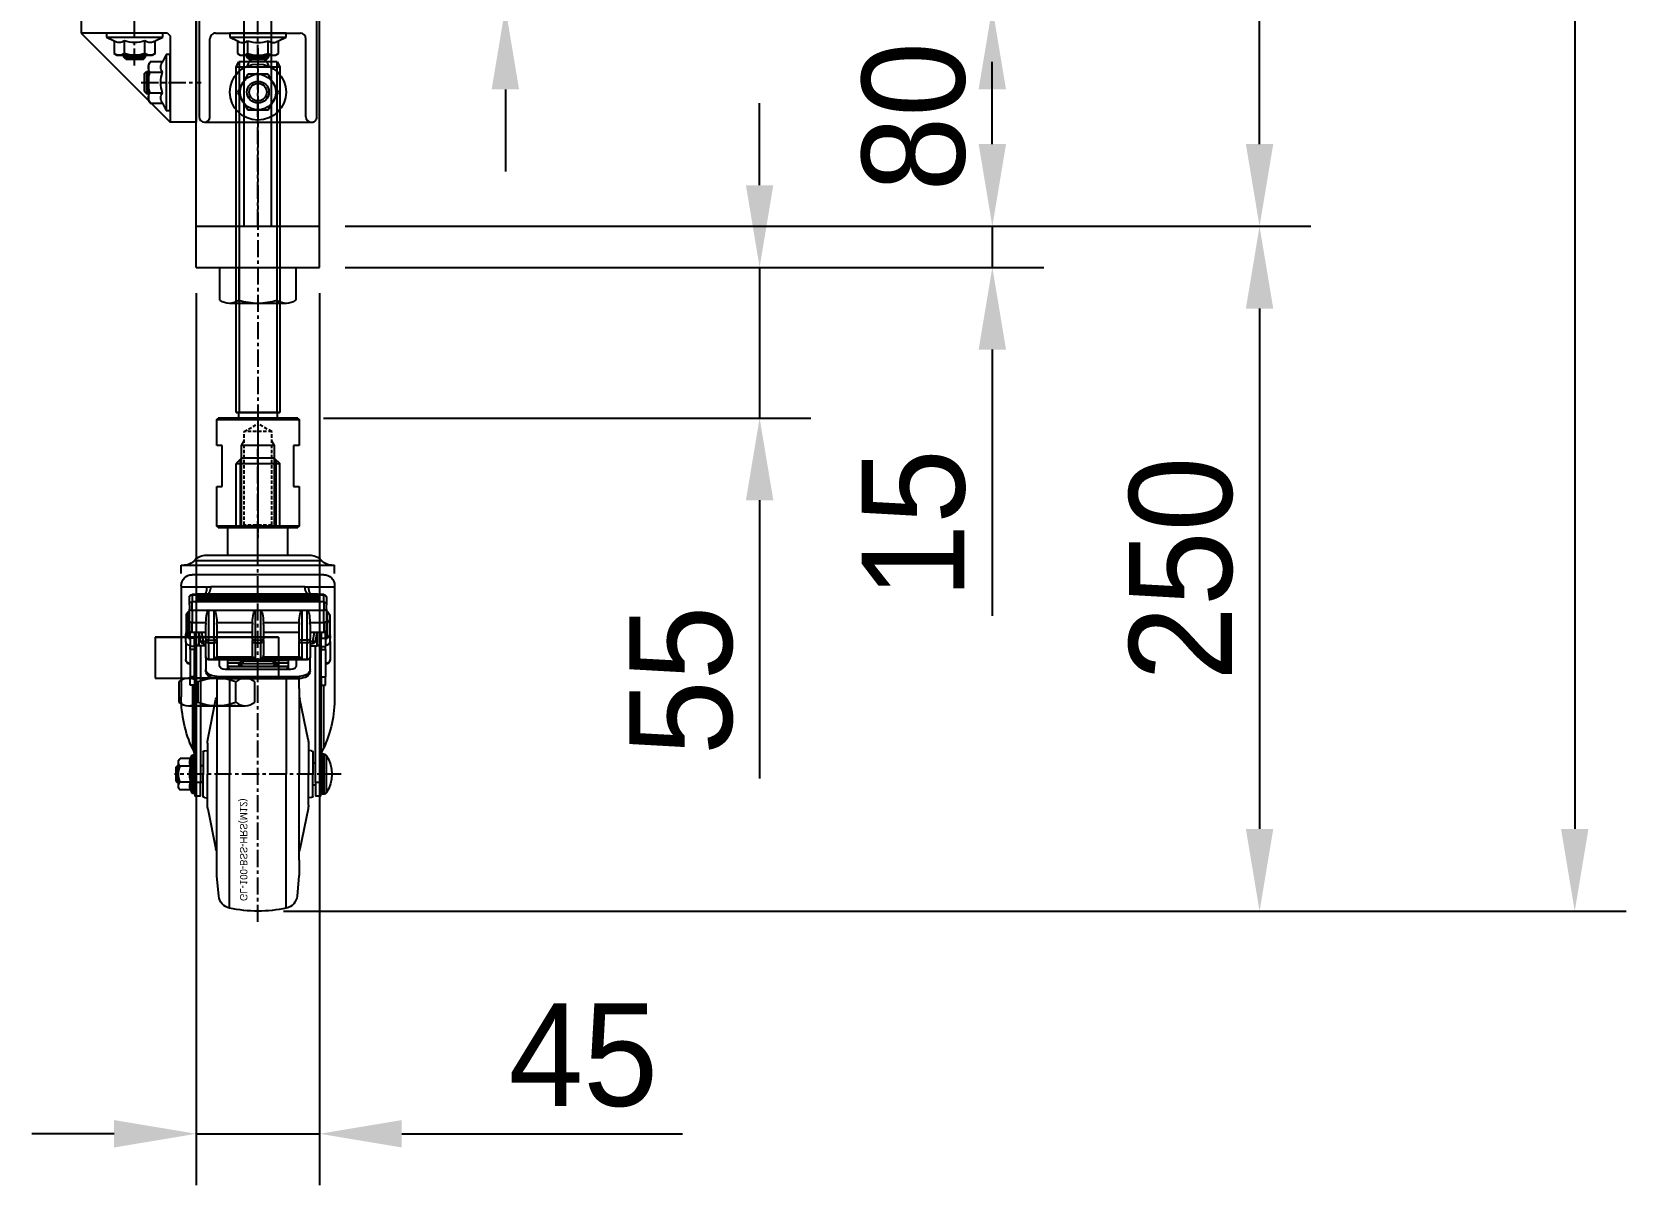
# Model space of a CAD drawing. Header units: inches. Extents: x 0 to 77285, y -118 to 40065.
# Drawn here: x 69523 to 70105, y 14936 to 15357 of the extents above; entities that cross this region are included whole.
import ezdxf
from ezdxf.enums import TextEntityAlignment as Align

# ---------------------------------------------------------------- set-up
doc = ezdxf.new("R2010")
doc.units = ezdxf.units.IN
doc.header["$LTSCALE"] = 5
doc.header["$MEASUREMENT"] = 0
doc.linetypes.add('CENTER', pattern=[2, 1.25, -0.25, 0.25, -0.25])
doc.linetypes.add('HIDDEN', pattern=[0.375, 0.25, -0.125])
for name, color, linetype in [('11', 1, 'CENTER'), ('22', 2, 'HIDDEN'), ('44', 4, 'Continuous'), ('A', 8, 'Continuous'), ('T', 3, 'Continuous')]:
    doc.layers.add(name, color=color, linetype=linetype)
doc.styles.add('SCI', font='')
doc.styles.get('SCI').set_extended_font_data('Gulim')
doc.dimstyles.new('SCH', dxfattribs={"dimtxt": 2.5, "dimasz": 2, "dimexe": 1.25, "dimexo": 0.625, "dimtad": 1, "dimdec": 8, "dimtxsty": 'SCI', "dimcen": 2.5, "dimclrd": 4, "dimclre": 4, "dimclrt": 7, "dimadec": 8, "dimazin": 2, "dimtfac": 1, "dimtdec": 8, "dimtmove": 0, "dimatfit": 3, "dimfxl": 1, "dimarcsym": 0})

# ---------------------------------------------------------------- blocks, each defined once
blk = doc.blocks.new('A$Ca3d7606b')
for p, q in [((-6.93, 1.34), (-6.93, 8.66)), ((-6.93, 1.34), (-6.93, 8.66)), ((-6.93, 8.66), (-6.93, 1.34)), ((6.93, 1.34), (6.93, 8.66)), ((6.93, 1.34), (6.93, 8.66)), ((6.93, 1.34), (6.93, 8.66)), ((6.93, 0), (-6.93, 0)), ((6.93, 0), (-6.93, 0))]:
    blk.add_line(p, q)
for points in [[(-13.86, 8.66), (-13.86, 1.34)], [(10.39, 10), (-10.39, 10)], [(13.86, 1.34), (13.86, 8.66)], [(-10.39, 0), (10.39, 0)]]:
    blk.add_lwpolyline(points)
for centre, radius, start, end in [((-10.39, 4.86), 5.14, 47.65687, 132.34313), ((0, -8.56), 18.56, 68.08045, 111.91955), ((10.39, 4.86), 5.14, 47.65687, 132.34313), ((-10.39, 5.14), 5.14, 227.65687, 312.34313), ((0, 18.56), 18.56, 248.08045, 291.91955), ((10.39, 5.14), 5.14, 227.65687, 312.34313)]:
    blk.add_arc(centre, radius, start, end)
blk = doc.blocks.new('A$Cec259d19')
for p, q in [((0, 15), (45, 15)), ((0, 15), (0, 0)), ((45, 15), (45, 0)), ((0, 0), (45, 0))]:
    blk.add_line(p, q)
blk = doc.blocks.new('A$Cea6b0fd6')
for p, q in [((-5.94, 25.4), (-7.94, 23.4)), ((7.94, 23.4), (-7.94, 23.4)), ((-7.94, 0), (-7.94, 23.4)), ((-6.54, 24.79), (-6.54, 0)), ((-5.94, 25.4), (5.94, 25.4)), ((5.94, 25.4), (7.94, 23.4)), ((6.54, 24.79), (6.54, 0)), ((7.94, 0), (7.94, 23.4)), ((0, 0), (-10.95, 0)), ((-10.95, -10), (-10.95, 0)), ((10.95, 0), (0, 0)), ((0, -10), (0, 0)), ((10.95, -10), (10.95, 0)), ((18.7, -10), (-18.7, -10)), ((28, -13.7), (-28, -13.7)), ((-28, -16.7), (-28, -13.7)), ((-24, -17.2), (24, -17.2)), ((23.19, -12.02), (-23.19, -12.02)), ((28, -16.7), (28, -13.7)), ((-28, -21.2), (-28, -61.75)), ((-28, -21.7), (-18.66, -21.7)), ((-17.16, -21.59), (17.16, -21.59)), ((18.66, -21.7), (28, -21.7)), ((28, -21.2), (28, -61.75)), ((-25, -25.46), (-25, -28.14)), ((-25, -29.7), (-25, -28.14)), ((-24, -24.46), (-24, -24.48)), ((-24, -24.46), (-22.34, -24.46)), ((-24, -27.14), (-24, -24.48)), ((-22.35, -24.48), (-24, -24.48)), ((-24, -27.14), (-24, -30.25)), ((-24, -27.14), (24, -27.14)), ((-22, -24.33), (-22, -24.92)), ((-22, -24.33), (22, -24.33)), ((22, -24.92), (-22, -24.92)), ((-22, -25.22), (-22, -25.81)), ((-22, -25.22), (22, -25.22)), ((22, -25.81), (-22, -25.81)), ((-22, -26.11), (-22, -26.7)), ((-22, -26.11), (22, -26.11)), ((22, -26.7), (-22, -26.7)), ((22, -24.92), (22, -24.33)), ((22, -25.81), (22, -25.22)), ((22, -26.7), (22, -26.11)), ((22.34, -24.46), (24, -24.46)), ((24, -24.48), (22.35, -24.48)), ((24, -24.48), (24, -24.46)), ((24, -24.48), (24, -27.14)), ((24, -30.25), (24, -27.14)), ((25, -28.14), (25, -25.46)), ((25, -28.14), (25, -29.7)), ((-26.23, -32), (-26.23, -35)), ((-26.18, -31.78), (-26.18, -34.78)), ((-26.18, -34.78), (-26.18, -39.22)), ((-25.27, -30.5), (-25.27, -33.5)), ((-25, -30.5), (-25.27, -30.5)), ((-25.27, -33.5), (-25.27, -40.5)), ((-25, -33.5), (-25.27, -33.5)), ((-25, -29.7), (-25, -34.17)), ((-25, -37.3), (-25, -34.17)), ((-24, -34.73), (-24, -30.25)), ((-24, -30.25), (-18, -30.25)), ((-24, -34.73), (-18.99, -34.73)), ((-24, -34.73), (-24, -38.3)), ((-19, -35.34), (-18.99, -34.73)), ((-18, -41.07), (-18, -30.25)), ((-18, -30.25), (-16, -30.25)), ((-16, -30.25), (-16, -41.07)), ((-16, -30.25), (-1, -30.25)), ((-15.01, -34.73), (-1.99, -34.73)), ((-15.01, -34.73), (-15, -35.34)), ((-2, -35.34), (-1.99, -34.73)), ((-1, -41.07), (-1, -30.25)), ((-1, -30.25), (1, -30.25)), ((1, -30.25), (1, -41.07)), ((1, -30.25), (16, -30.25)), ((1.99, -34.73), (15.01, -34.73)), ((1.99, -34.73), (2, -35.34)), ((15, -35.34), (15.01, -34.73)), ((16, -41.07), (16, -30.25)), ((16, -30.25), (18, -30.25)), ((18, -30.25), (18, -41.07)), ((18, -30.25), (24, -30.25)), ((18.99, -34.73), (19, -35.34)), ((18.99, -34.73), (24, -34.73)), ((24, -30.25), (24, -34.73)), ((24, -38.3), (24, -34.73)), ((25, -34.17), (25, -29.7)), ((25.27, -30.5), (25, -30.5)), ((25.27, -33.5), (25, -33.5)), ((25, -34.17), (25, -37.3)), ((25.27, -30.5), (25.27, -33.5)), ((25.27, -33.5), (25.27, -40.5)), ((25.85, -31.21), (25.85, -34.21)), ((25.85, -34.21), (25.85, -39.79)), ((26.02, -34), (26.02, -31.77)), ((26.02, -34.77), (26.02, -34)), ((26.02, -37), (26.02, -34.77)), ((-26.3, -39.46), (-26.3, -38.95)), ((-26.3, -39.46), (-26.3, -40.35)), ((-26.3, -41.56), (-26.3, -40.35)), ((-26.23, -35), (-26.23, -39)), ((-24.7, -40.5), (-25.27, -40.5)), ((-24.7, -40.33), (-24.7, -38.01)), ((-23.1, -40.33), (-24.7, -40.33)), ((-24.7, -40.33), (-24.7, -43.33)), ((-24, -38.3), (-19, -38.3)), ((-23.1, -38.3), (-23.1, -40.33)), ((-22.5, -39.5), (-23.1, -39.5)), ((-23.1, -43.33), (-23.1, -40.33)), ((-23, -39.5), (-23, -93)), ((-22.5, -42.14), (-22.5, -38.3)), ((-21, -41.5), (-21.57, -38.3)), ((-21.5, -38.69), (-21.5, -43.12)), ((-20.01, -41.5), (-20.59, -38.3)), ((-19, -35.34), (-19, -40.65)), ((-19, -41.16), (-19, -40.65)), ((-15, -40.65), (-15, -35.34)), ((-15, -38.3), (-2, -38.3)), ((-15, -40.65), (-15, -41.16)), ((-2, -35.34), (-2, -40.65)), ((-2, -41.16), (-2, -40.65)), ((2, -40.65), (2, -35.34)), ((2, -38.3), (15, -38.3)), ((2, -40.65), (2, -41.16)), ((15, -35.34), (15, -40.65)), ((15, -41.16), (15, -40.65)), ((19, -40.65), (19, -35.34)), ((19, -38.3), (24, -38.3)), ((19, -40.65), (19, -41.16)), ((20.59, -38.3), (20.01, -41.5)), ((21.57, -38.3), (21, -41.5)), ((21.5, -43.12), (21.5, -38.69)), ((22.5, -38.3), (22.5, -42.14)), ((23.1, -39.5), (22.5, -39.5)), ((23, -93), (23, -39.5)), ((23.1, -38.3), (23.1, -40.33)), ((23.1, -40.33), (24.7, -40.33)), ((23.1, -43.33), (23.1, -40.33)), ((24.7, -40.33), (24.7, -38.01)), ((24.7, -40.33), (24.7, -43.33)), ((25.27, -40.5), (24.7, -40.5)), ((26.02, -39.23), (26.02, -37)), ((26.3, -39.46), (26.3, -38.95)), ((26.3, -39.46), (26.3, -40.35)), ((26.3, -41.56), (26.3, -40.35)), ((-26.3, -41.56), (-26.3, -48.17)), ((-23.1, -43.33), (-24.7, -43.33)), ((-24.7, -44.48), (-24.7, -43.33)), ((-23.1, -44.48), (-24.7, -44.48)), ((-24.7, -44.48), (-24.7, -54.43)), ((-23.1, -43.33), (-23.1, -44.48)), ((-23.1, -54.43), (-23.1, -44.48)), ((-22.5, -42.18), (-22.5, -42.14)), ((-19, -43.12), (-21.5, -43.12)), ((-21.5, -43.12), (-21.5, -43.18)), ((-19, -43.18), (-21.5, -43.18)), ((-21, -93), (-21, -43.18)), ((-19, -41.5), (-20.01, -41.5)), ((-20.01, -41.5), (-20.01, -42.32)), ((-19, -42.32), (-20.01, -42.32)), ((-19, -41.16), (-19, -47.15)), ((-18, -41.07), (-18, -42.09)), ((-18, -41.07), (-16, -41.07)), ((-18, -48.08), (-18, -42.09)), ((-18, -42.09), (-16, -42.09)), ((-16, -42.09), (-16, -41.07)), ((-16, -42.09), (-16, -47.86)), ((-15, -46.49), (-15, -41.16)), ((-2, -41.16), (-2, -46.49)), ((1, -41.07), (-1, -41.07)), ((-1, -41.07), (-1, -42.09)), ((1, -42.09), (-1, -42.09)), ((-1, -47.86), (-1, -42.09)), ((1, -42.09), (1, -41.07)), ((1, -42.09), (1, -47.86)), ((2, -46.49), (2, -41.16)), ((15, -41.16), (15, -46.49)), ((18, -41.07), (16, -41.07)), ((16, -41.07), (16, -42.09)), ((18, -42.09), (16, -42.09)), ((16, -47.86), (16, -42.09)), ((18, -42.09), (18, -41.07)), ((18, -42.09), (18, -48.08)), ((19, -47.15), (19, -41.16)), ((20.01, -41.5), (19, -41.5)), ((20.01, -42.32), (19, -42.32)), ((19, -43.12), (21.5, -43.12)), ((19, -43.18), (21.5, -43.18)), ((20.01, -42.32), (20.01, -41.5)), ((21, -43.18), (21, -93)), ((21.5, -43.18), (21.5, -43.12)), ((22.5, -42.14), (22.5, -42.18)), ((23.1, -43.33), (24.7, -43.33)), ((23.1, -43.33), (23.1, -44.48)), ((23.1, -44.48), (24.7, -44.48)), ((23.1, -54.43), (23.1, -44.48)), ((24.7, -44.48), (24.7, -43.33)), ((24.7, -44.48), (24.7, -54.43)), ((26.3, -41.56), (26.3, -48.17)), ((-26.3, -48.26), (-26.3, -48.17)), ((-19, -47.23), (-19, -47.15)), ((-19, -51.76), (-19, -47.23)), ((-19, -52.52), (-19, -51.76)), ((-18, -48.08), (-18, -48.23)), ((-18, -48.08), (18, -48.08)), ((-18, -48.23), (18, -48.23)), ((-16, -47.86), (-1, -47.86)), ((-1.84, -47.11), (-15.16, -47.11)), ((-14, -48.23), (-14, -50.47)), ((-12, -51.76), (12, -51.76)), ((-11, -48.23), (-11, -48.35)), ((-11, -48.35), (-11, -49.3)), ((11, -48.35), (-11, -48.35)), ((-11, -49.3), (-11, -50.52)), ((-6.77, -49.3), (-11, -49.3)), ((-11, -50.52), (-11, -50.7)), ((-6.18, -50.52), (-11, -50.52)), ((-11, -50.7), (-11, -51.01)), ((11, -50.7), (-11, -50.7)), ((-11, -51.01), (-11, -51.76)), ((-5.5, -48.79), (-5.5, -49.64)), ((-5.5, -48.79), (5.5, -48.79)), ((5.5, -49.64), (-5.5, -49.64)), ((5.5, -50.6), (-5.5, -50.6)), ((1, -47.86), (16, -47.86)), ((15.16, -47.11), (1.84, -47.11)), ((5.5, -48.79), (5.5, -49.64)), ((11, -50.52), (6.18, -50.52)), ((11, -49.3), (6.77, -49.3)), ((11, -48.35), (11, -48.23)), ((11, -49.3), (11, -48.35)), ((11, -50.52), (11, -49.3)), ((11, -50.7), (11, -50.52)), ((11, -51.01), (11, -50.7)), ((11, -51.76), (11, -51.01)), ((14, -50.47), (14, -48.23)), ((18, -48.23), (18, -48.08)), ((19, -47.15), (19, -47.23)), ((19, -47.23), (19, -51.76)), ((19, -52.52), (19, -51.76)), ((26.3, -48.26), (26.3, -48.17)), ((-23.1, -54.43), (-24.7, -54.43)), ((-24.7, -57.5), (-24.7, -54.43)), ((-23.1, -57.5), (-24.7, -57.5)), ((-23.88, -57.5), (-23.88, -80.67)), ((-23.1, -54.43), (-23.1, -57.5)), ((15, -54.32), (-15, -54.32)), ((-15, -55.09), (-15, -54.32)), ((15, -55.09), (-15, -55.09)), ((-15, -58.67), (-15, -55.09)), ((-10.35, -55.09), (-10.35, -90)), ((10.35, -55.09), (10.35, -90)), ((15, -55.09), (15, -54.32)), ((15, -55.09), (15, -90)), ((23.1, -54.43), (24.7, -54.43)), ((23.1, -54.43), (23.1, -57.5)), ((23.1, -57.5), (24.7, -57.5)), ((23.88, -57.5), (23.88, -80.67)), ((24.7, -57.5), (24.7, -54.43)), ((-18.27, -77.37), (-15.31, -62.62)), ((-15, -58.67), (-15, -90)), ((18.27, -77.37), (15.31, -62.62)), ((-19.54, -81.46), (-18.4, -81.36)), ((-18.4, -78.65), (-18.4, -90)), ((18.4, -78.65), (18.4, -90)), ((19.54, -81.46), (18.4, -81.36)), ((-24.96, -96.85), (-24.96, -83.15)), ((-24.12, -97.3), (-24.12, -82.7)), ((-24.12, -82.7), (-23.5, -82.7)), ((-23.5, -97.3), (-23.5, -82.7)), ((-21, -86), (-20, -86)), ((-20, -81.96), (-20, -90)), ((20, -81.96), (20, -90)), ((20, -87), (21, -87)), ((23.3, -97), (23.3, -83)), ((23.3, -83), (23.81, -83)), ((23.81, -97), (23.81, -83)), ((24.08, -96.83), (24.08, -83.17)), ((24.61, -84.23), (24.08, -83.17)), ((24.61, -84.23), (28.36, -84.23)), ((24.61, -87.11), (28.36, -87.11)), ((29, -85), (28.36, -84.23)), ((29, -85.67), (29, -85)), ((29, -90), (29, -85.67)), ((29, -87), (29.5, -87)), ((29.5, -93), (29.5, -87)), ((30, -87.5), (29.5, -87)), ((-23, -93), (-21, -93)), ((-23, -98), (-23, -93)), ((-21, -93), (-21, -98)), ((-20, -98.04), (-20, -90)), ((-18.4, -101.35), (-18.4, -90)), ((-15, -121.33), (-15, -90)), ((-10.35, -138.92), (-10.35, -90)), ((10.35, -138.92), (10.35, -90)), ((15, -126.68), (15, -90)), ((18.4, -101.35), (18.4, -90)), ((20, -98.04), (20, -90)), ((20, -93), (21, -93)), ((21, -93), (23, -93)), ((21, -98), (21, -93)), ((23, -93), (23, -98)), ((24.61, -92.89), (28.36, -92.89)), ((30, -87.55), (29, -87.55)), ((29, -94.33), (29, -90)), ((30, -92.45), (29, -92.45)), ((29, -93), (29.5, -93)), ((30, -92.5), (29.5, -93)), ((30, -87.5), (30, -92.5)), ((-24.12, -97.3), (-23.5, -97.3)), ((-23, -98), (-21, -98)), ((-21, -94), (-20, -94)), ((-19.54, -98.54), (-18.4, -98.64)), ((19.54, -98.54), (18.4, -98.64)), ((21, -98), (23, -98)), ((23.3, -97), (23.81, -97)), ((24.61, -95.77), (24.08, -96.83)), ((24.61, -95.77), (28.36, -95.77)), ((29, -95), (28.36, -95.77)), ((29, -95), (29, -94.33)), ((-18.27, -102.63), (-15.31, -117.38)), ((18.27, -102.63), (15.31, -117.38)), ((-15, -121.33), (-15, -124.91)), ((-15, -124.91), (-15, -126.68)), ((-14.98, -127.15), (-14.29, -134.49)), ((14.29, -134.49), (14.98, -127.15))]:
    blk.add_line(p, q)
for centre, radius, start, end in [((-18.7, -16), 6, 90, 138.41097), ((18.7, -16), 6, 41.58903, 90), ((-24, -21.2), 4, 90, 180), ((-26.93, -8.7), 5, 270, 318.41097), ((26.93, -8.7), 5, 221.58903, 270), ((24, -21.2), 4, 0, 90), ((-17.17, -31.42), 9.83, 89.97074, 98.74339), ((17.17, -31.42), 9.83, 81.25661, 90.02926), ((-24, -25.46), 1, 90, 180), ((-24, -28.14), 1, 90, 180), ((-22, -24.83), 0.5, 90, 180), ((-22, -25.72), 0.5, 90, 180), ((-22, -26.61), 0.5, 90, 180), ((22, -24.83), 0.5, 0, 90), ((22, -25.72), 0.5, 0, 90), ((22, -26.61), 0.5, 0, 90), ((24, -25.46), 1, 0, 90), ((24, -28.14), 1, 0, 90), ((-25.73, -32), 0.5, 153.6122, 180), ((-25.73, -35), 0.5, 153.6122, 180), ((-21.7, -34), 5, 135.573, 153.6122), ((-21.7, -37), 5, 135.573, 153.6122), ((21.7, -34), 5, 33.9242, 44.427), ((21.7, -37), 5, 33.9242, 44.427), ((25.02, -31.77), 1, 0, 33.9242), ((25.02, -34.77), 1, 0, 33.9242), ((-24.7, -38.95), 1.6, 163.128, 180), ((-25.73, -39), 0.5, 180, 206.3878), ((-21.7, -37), 5, 206.3878, 224.427), ((-24, -37.3), 1, 180, 270), ((24, -37.3), 1, 270, 0), ((21.7, -37), 5, 315.573, 326.0758), ((25.02, -39.23), 1, 326.0758, 0), ((24.7, -38.95), 1.6, 0, 34.46808), ((-23.25, -44.6), 2, 82.70409, 85.58421), ((-23.25, -44.6), 0.4, 50.58233, 67.35819), ((-21.5, -42.18), 1, 180, 270), ((-20.01, -41.32), 1, 190.15814, 270), ((20.01, -41.32), 1, 270, 349.84186), ((21.5, -42.18), 1, 270, 0), ((23.25, -44.6), 2, 94.41579, 97.29591), ((23.25, -44.6), 0.4, 112.64181, 129.41767), ((-24.7, -48.26), 1.6, 180, 270), ((-23.25, -51.4), 0.4, 292.64181, 309.41767), ((-18, -47.23), 1, 180, 270), ((-5.46, -50.73), 1.94, 91.19013, 132.50321), ((-5.5, -51.58), 1.94, 89.86352, 130.95878), ((-5.52, -48.11), 2.49, 254.7836, 270.55145), ((5.46, -50.73), 1.94, 47.49679, 88.80987), ((5.5, -51.58), 1.94, 49.04122, 90.13648), ((5.52, -48.11), 2.49, 269.44855, 285.2164), ((18, -47.23), 1, 270, 0), ((23.25, -51.4), 0.4, 230.58233, 247.35819), ((24.7, -48.26), 1.6, 270, 0), ((-23.25, -51.4), 2, 274.41579, 277.29591), ((23.25, -51.4), 2, 262.70409, 265.58421), ((-13.35, -63.01), 2, 145.56849, 168.64462), ((13.35, -63.01), 2, 11.35538, 34.43151), ((-32.15, -84.55), 9.14, 10.97834, 25.12064), ((-11.9, -78.65), 6.5, 168.64462, 180), ((11.9, -78.65), 6.5, 0, 11.35538), ((32.21, -84.57), 9.2, 154.9132, 170.4396), ((-14.5, -90), 12.5, 146.782, 213.218), ((-24.12, -83.7), 1, 90, 146.782), ((-23.5, -83.2), 0.5, 0, 90), ((-19.5, -81.96), 0.5, 95, 180), ((19.5, -81.96), 0.5, 0, 85), ((23.3, -83.3), 0.3, 90, 180), ((23.81, -83.3), 0.3, 26.56505, 90), ((-24.12, -96.3), 1, 213.218, 270), ((-23.5, -96.8), 0.5, 270, 0), ((-19.5, -98.04), 0.5, 180, 265), ((19.5, -98.04), 0.5, 275, 0), ((23.3, -96.7), 0.3, 180, 270), ((23.81, -96.7), 0.3, 270, 333.43495), ((-11.9, -101.35), 6.5, 180, 191.35538), ((11.9, -101.35), 6.5, 348.64462, 0), ((-13.35, -116.99), 2, 191.35538, 214.43151), ((13.35, -116.99), 2, 325.56849, 348.64462), ((-10, -126.68), 5, 180, 185.35939), ((10, -126.68), 5, 354.64061, 0), ((-9.31, -134.03), 5, 185.35939, 258.05899), ((0, -90), 50, 258.05899, 281.94101), ((9.31, -134.03), 5, 281.94101, 354.64061)]:
    blk.add_arc(centre, radius, start, end)
for centre, major_axis, ratio, start_param, end_param in [((-24, -25.46), (1, 0), 0.984109, 1.570796, 3.141593), ((-22, -24.83), (-0.5, 0), 0.177565, 0, 1.570796), ((-22, -25.72), (-0.5, 0), 0.177565, 0, 1.570796), ((-22, -26.61), (-0.5, 0), 0.177565, 0, 1.570796), ((22, -24.83), (-0.5, 0), 0.177565, 1.570796, 3.141593), ((22, -25.72), (-0.5, 0), 0.177565, 1.570796, 3.141593), ((22, -26.61), (-0.5, 0), 0.177565, 1.570796, 3.141593), ((24, -25.46), (1, 0), 0.984109, 0, 1.570796), ((-24, -29.7), (-1, 0), 0.553518, 0, 1.570796), ((-24, -34.17), (-1, 0), 0.553518, 0, 1.570796), ((-18, -35.55), (0, 5.3), 0.188735, 0, 1.415015), ((-16, -35.55), (0, 5.3), 0.188735, 4.86817, 6.283185), ((-1, -35.55), (0, 5.3), 0.188735, 0, 1.415015), ((1, -35.55), (0, 5.3), 0.188735, 4.86817, 6.283185), ((16, -35.55), (0, 5.3), 0.188735, 0, 1.415015), ((18, -35.55), (0, 5.3), 0.188735, 4.86817, 6.283185), ((24, -29.7), (1, 0), 0.553518, 4.712389, 6.283185), ((24, -34.17), (1, 0), 0.553518, 4.712389, 6.283185), ((-24.7, -39.46), (-1.6, 0), 0.440575, 5.909949, 6.283185), ((-24.7, -40.35), (1.6, 0), 0.440575, 2.338144, 3.141593), ((-18, -40.65), (-1, 0), 0.415727, 0, 1.570796), ((-16, -40.65), (-1, 0), 0.415727, 1.570796, 3.141593), ((-1, -40.65), (-1, 0), 0.415727, 0, 1.570796), ((1, -40.65), (-1, 0), 0.415727, 1.570796, 3.141593), ((16, -40.65), (-1, 0), 0.415727, 0, 1.570796), ((18, -40.65), (-1, 0), 0.415727, 1.570796, 3.141593), ((24.7, -40.35), (-1.6, 0), 0.440575, 3.141593, 3.945042), ((24.7, -39.46), (1.6, 0), 0.440575, 0, 0.601581), ((-24.7, -41.56), (-1.6, 0), 0.897716, 0, 1.570796), ((-21.5, -42.14), (-1, 0), 0.978895, 0, 1.570796), ((-20.01, -41.32), (0.984, 0.176), 0.174867, 3.141593, 4.681068), ((-18, -41.16), (-1, 0), 0.926324, 0, 1.570796), ((-16, -41.16), (-1, 0), 0.926324, 1.570796, 3.141593), ((-16, -46.49), (0, -1.17), 0.858351, 1.006025, 1.570796), ((-1, -41.16), (-1, 0), 0.926324, 0, 1.570796), ((-1, -46.49), (0, -1.17), 0.858351, 4.712389, 5.27716), ((1, -41.16), (-1, 0), 0.926324, 1.570796, 3.141593), ((1, -46.49), (0, -1.17), 0.858351, 1.006025, 1.570796), ((16, -41.16), (-1, 0), 0.926324, 0, 1.570796), ((16, -46.49), (0, -1.17), 0.858351, 4.712389, 5.27716), ((18, -41.16), (-1, 0), 0.926324, 1.570796, 3.141593), ((20.01, -41.32), (-0.984, 0.176), 0.174867, 1.602118, 3.141593), ((21.5, -42.14), (1, 0), 0.978895, 4.712389, 6.283185), ((24.7, -41.56), (1.6, 0), 0.897716, 4.712389, 6.283185), ((-24.7, -48.17), (-1.6, 0), 0.897716, 0, 1.570796), ((-18, -47.15), (1, 0), 0.926324, 3.141593, 4.712389), ((-15, -51.76), (-4, 0), 0.641034, 0, 1.570796), ((-16, -46.93), (0.83, 0.83), 0.672846, 4.120121, 5.126146), ((-12, -50.47), (2, 0), 0.641034, 3.141593, 4.712389), ((-9, -51.01), (-2, 0), 0.404646, 0, 1.173416), ((-5.5, -49.75), (-1.5, 0), 0.571701, 5.72656, 7.384774), ((-5.5, -50.57), (1.5, 0), 0.571701, 2.584967, 2.64279), ((-1, -46.93), (-0.83, 0.83), 0.672846, 1.157039, 2.163064), ((1, -46.93), (0.83, 0.83), 0.672846, 4.120121, 5.126146), ((5.5, -49.75), (-1.5, 0), 0.571701, 2.040004, 3.698218), ((5.5, -50.57), (1.5, 0), 0.571701, 0.498803, 0.556625), ((9, -51.01), (-2, 0), 0.404646, 1.968177, 3.141593), ((12, -50.47), (2, 0), 0.641034, 4.712389, 6.283185), ((15, -51.76), (-4, 0), 0.641034, 1.570796, 3.141593), ((16, -46.93), (-0.83, 0.83), 0.672846, 1.157039, 2.163064), ((18, -47.15), (1, 0), 0.926324, 4.712389, 6.283185), ((24.7, -48.17), (1.6, 0), 0.897716, 4.712389, 6.283185), ((-15, -52.52), (-4, 0), 0.641034, 0, 1.570796), ((15, -52.52), (-4, 0), 0.641034, 1.570796, 3.141593), ((0, -61.75), (0, 36.25), 0.772414, 1.570796, 2.119999), ((0, -61.75), (0, 36.25), 0.772414, 4.163187, 4.712389)]:
    blk.add_ellipse(centre, major_axis=major_axis, ratio=ratio, start_param=start_param, end_param=end_param)
for points, weights, degree in [([(-19.4, -24.33), (-18.77, -23.81), (-18.51, -22.83), (-18.66, -21.7)], [0.916112633796, 0.848865605311, 0.876828060712, 1], 3), ([(-18.4, -24.33), (-17.64, -23.9), (-17.18, -22.85), (-17.16, -21.59)], [0.900938551936, 0.821084650621, 0.854105133309, 1], 3), ([(18.4, -24.33), (17.64, -23.9), (17.18, -22.85), (17.16, -21.59)], [0.900938551936, 0.821084650621, 0.854105133309, 1], 3), ([(19.4, -24.33), (18.77, -23.81), (18.51, -22.83), (18.66, -21.7)], [0.916112633796, 0.84886560531, 0.876828060711, 1], 3), ([(24.61, -84.23), (25, -85), (25, -85.67)], [1.03931136462, 1.05815990212, 1], 2), ([(25, -85.67), (25, -86.34), (24.61, -87.11)], [1, 1.05815990212, 1.03931136462], 2), ([(24.61, -87.11), (25, -88.66), (25, -90)], [1.03931136462, 1.05815990212, 1], 2), ([(29, -85.67), (29, -85), (28.36, -84.23)], [1, 1.04722526483, 1.01794261965], 2), ([(28.36, -87.11), (29, -86.34), (29, -85.67)], [1.01794261965, 1.04722526483, 1], 2), ([(29, -90), (29, -88.66), (28.36, -87.11)], [1, 1.04722526483, 1.01794261965], 2), ([(25, -90), (25, -91.34), (24.61, -92.89)], [1, 1.05815990212, 1.03931136462], 2), ([(24.61, -92.89), (25, -93.66), (25, -94.33)], [1.03931136462, 1.05815990212, 1], 2), ([(28.36, -92.89), (29, -91.34), (29, -90)], [1.01794261965, 1.04722526483, 1], 2), ([(29, -94.33), (29, -93.66), (28.36, -92.89)], [1, 1.04722526483, 1.01794261965], 2), ([(25, -94.33), (25, -95), (24.61, -95.77)], [1, 1.05815990212, 1.03931136462], 2), ([(28.36, -95.77), (29, -95), (29, -94.33)], [1.01794261965, 1.04722526483, 1], 2)]:
    blk.add_rational_spline(points, weights, degree=degree)
at = {"layer": '11'}
for p, q in [((0, -143.92), (0, 28.81)), ((-30.4, -90), (30.4, -90))]:
    blk.add_line(p, q, dxfattribs=at)
at = {"style": 'SCI'}
blk.add_text('GL-100-BSS-HRS(M12)', height=2.6692, rotation=90, dxfattribs=at).set_placement((5.2, -117.58), align=Align.MIDDLE_CENTER)
blk = doc.blocks.new('A$C80956a8f')
for p, q in [((0.5, 15), (0, 14.5)), ((0, 0), (0, 14.5)), ((15, 15), (0.5, 15)), ((0.5, 15), (0.5, 0)), ((15, 13), (15, 15)), ((30, 13), (15, 13)), ((39.5, 15), (30, 15)), ((30, 15), (30, 13)), ((40, 14.5), (39.5, 15)), ((39.5, -15), (39.5, 15)), ((40, 14.5), (40, -14.5)), ((42, 7), (40, 7)), ((168.27, 8), (42, 8)), ((42, -8), (42, 8)), ((42, 8), (42, -8)), ((170, 7), (168.27, 8)), ((168.27, -8), (168.27, 8)), ((170, 7), (170, -7)), ((0, -14.5), (0, 0)), ((0.5, 0), (0.5, -15)), ((40, -7), (42, -7)), ((42, -8), (168.27, -8)), ((168.27, -8), (170, -7)), ((0, -14.5), (0.5, -15)), ((0.5, -15), (15, -15)), ((15, -13), (30, -13)), ((15, -15), (15, -13)), ((30, -13), (30, -15)), ((30, -15), (39.5, -15)), ((39.5, -15), (40, -14.5))]:
    blk.add_line(p, q)
at = {"layer": '11'}
for p, q in [((175, 0), (-5, 0)), ((39.97, 0), (-2, 0))]:
    blk.add_line(p, q, dxfattribs=at)
at = {"layer": '22'}
for p, q in [((0, 6), (0.95, 5.05)), ((0, 6), (0, -6)), ((0.95, 5.05), (35.05, 5.05)), ((0.95, 5.05), (0.95, -5.05)), ((35.05, 5.05), (37.97, 0)), ((35.05, 5.05), (35.05, -5.05)), ((0, -6), (0.95, -5.05)), ((0.95, -5.05), (35.05, -5.05)), ((35.05, -5.05), (37.97, 0))]:
    blk.add_line(p, q, dxfattribs=at)
at = {"layer": 'T'}
for p, q in [((0, 6), (30, 6)), ((30, 6), (31.64, 5.05)), ((30, 6), (30, -6)), ((170, 6.9), (42, 6.9)), ((30, -6), (31.64, -5.05)), ((0, -6), (30, -6)), ((170, -6.9), (42, -6.9))]:
    blk.add_line(p, q, dxfattribs=at)
blk = doc.blocks.new('af!@$!2^^&&@$aD읾ㅇㄹA$C5BB358B1')
for p, q in [((1.74, 42), (43.74, 42)), ((1.74, 42), (1.74, 0)), ((43.74, 42), (43.74, 32.5)), ((12.24, 32.5), (11.24, 31.5)), ((43.74, 32.5), (11.24, 0)), ((11.24, 31.5), (11.24, 0)), ((12.24, 32.5), (43.74, 32.5)), ((13.99, 32.5), (34.49, 32.5)), ((13.99, 31), (13.99, 32.5)), ((34.49, 31), (13.99, 31)), ((16.73, 29.7), (13.99, 31)), ((16.73, 25.11), (16.73, 29.7)), ((20.48, 25.14), (20.48, 29.7)), ((27.99, 25.14), (27.99, 29.7)), ((34.49, 31), (31.74, 29.7)), ((31.74, 29.7), (31.74, 25.11)), ((34.49, 32.5), (34.49, 31)), ((11.24, 24.75), (12.74, 24.75)), ((11.24, 4.04), (11.24, 24.54)), ((12.74, 24.75), (12.74, 4.25)), ((12.74, 24.75), (14.04, 22.01)), ((17.79, 24.5), (16.73, 25.11)), ((30.68, 24.5), (17.79, 24.5)), ((20.24, 23.8), (20.24, 24.5)), ((28.24, 23.8), (20.24, 23.8)), ((21.04, 23), (20.24, 23.8)), ((27.44, 23), (28.24, 23.8)), ((28.24, 23.8), (28.24, 24.5)), ((31.74, 25.11), (30.68, 24.5)), ((14.04, 22.01), (18.63, 22.01)), ((18.59, 18.25), (14.04, 18.25)), ((18.63, 22.01), (19.24, 20.94)), ((19.24, 20.94), (19.24, 8.06)), ((19.94, 18.5), (19.24, 18.5)), ((19.94, 18.5), (19.94, 10.5)), ((20.74, 17.7), (19.94, 18.5)), ((20.74, 17.7), (20.74, 11.3)), ((27.44, 23), (21.04, 23)), ((14.04, 6.99), (12.74, 4.25)), ((18.59, 10.75), (14.04, 10.75)), ((18.63, 6.99), (14.04, 6.99)), ((19.24, 8.06), (18.63, 6.99)), ((19.94, 10.5), (19.24, 10.5)), ((20.74, 11.3), (19.94, 10.5)), ((12.74, 4.25), (11.24, 4.25)), ((1.74, 0), (11.24, 0))]:
    blk.add_line(p, q)
for centre, radius, start, end in [((18.61, 32.11), 3.06, 232.12112, 307.87888), ((24.24, 40.32), 11.26, 250.52878, 289.47122), ((29.87, 32.11), 3.06, 232.12112, 307.87888), ((18.61, 27.56), 3.06, 232.12112, 307.87888), ((24.24, 35.76), 11.26, 250.52878, 289.47122), ((29.87, 27.56), 3.06, 232.12112, 307.87888), ((11.62, 20.13), 3.06, 322.12112, 37.87888), ((3.42, 14.5), 11.26, 340.52878, 19.47122), ((16.18, 20.13), 3.06, 322.12112, 37.87888), ((7.98, 14.5), 11.26, 340.52878, 19.47122), ((11.62, 8.87), 3.06, 322.12112, 37.87888), ((16.18, 8.87), 3.06, 322.12112, 37.87888)]:
    blk.add_arc(centre, radius, start, end)
at = {"layer": '11'}
for p, q in [((24.24, 20.66), (24.24, 44.03)), ((21.83, 14.5), (0, 14.5))]:
    blk.add_line(p, q, dxfattribs=at)
blk = doc.blocks.new('A$C632A6005')
for p, q in [((-21.5, 0), (-21.5, -40)), ((21.5, 0), (-21.5, 0)), ((21.5, -40.1), (21.5, 0)), ((-17.5, -40), (-17.5, -11.5)), ((-15.5, -9.5), (15.5, -9.5)), ((10.25, -9.5), (-10.25, -9.5)), ((-10.25, -9.5), (-10.25, -11)), ((-10.25, -11), (10.25, -11)), ((-10.25, -11), (-7.51, -12.3)), ((7.51, -12.3), (10.25, -11)), ((10.25, -11), (10.25, -9.5)), ((17.5, -40), (17.5, -11.5)), ((-7.51, -12.3), (-7.51, -16.89)), ((-7.51, -16.89), (-6.44, -17.5)), ((-3.75, -16.86), (-3.75, -12.3)), ((3.76, -16.86), (3.76, -12.3)), ((6.45, -17.5), (7.51, -16.89)), ((7.51, -16.89), (7.51, -12.3)), ((-6.44, -17.5), (6.45, -17.5)), ((-4, -18.2), (-4, -17.5)), ((-4, -18.2), (4, -18.2)), ((-3.2, -19), (-4, -18.2)), ((-3.2, -19), (3.2, -19)), ((3.2, -19), (4, -18.2)), ((4, -18.2), (4, -17.5)), ((-3.75, -24.5), (-7.5, -31)), ((3.75, -24.5), (-3.75, -24.5)), ((7.51, -31), (3.75, -24.5)), ((-7.5, -31), (-3.75, -37.5)), ((3.75, -37.5), (7.51, -31)), ((-3.75, -37.5), (3.75, -37.5)), ((-19.5, -42), (19.6, -42))]:
    blk.add_line(p, q)
for radius in [10.25, 6.5, 4, 3.2]:
    blk.add_circle((0, -31), radius)
for centre, radius, start, end in [((-15.5, -11.5), 2, 89.99999, 180.00003), ((15.5, -11.5), 2, 0.00001, 89.99999), ((-5.63, -9.89), 3.06, 232.12112, 307.87888), ((-5.63, -14.44), 3.06, 232.12112, 307.87888), ((0, -1.68), 11.26, 250.52878, 289.47122), ((0, -6.24), 11.26, 250.52878, 289.47122), ((5.63, -9.89), 3.06, 232.12112, 307.87888), ((5.63, -14.44), 3.06, 232.12112, 307.87888), ((0, -22.5), 4.1, 121.38856, 166.72724), ((0, -22.5), 4.1, 13.27276, 58.61144), ((-19.5, -40), 2, 180.00003, 270.00001), ((-19.5, -40), 2, 270.00001, 0.00002), ((19.5, -40), 2, 180.00003, 270.00001), ((19.6, -40.1), 1.9, 270.00001, 0.00002)]:
    blk.add_arc(centre, radius, start, end)
blk = doc.blocks.new('A$Cc275fb9f')
for p, q in [((312.5, -550), (312.5, 0)), ((357.5, -550), (357.5, 0)), ((312.5, -550), (357.5, -550)), ((312.5, -565), (312.5, -550)), ((357.5, -565), (357.5, -550)), ((312.5, -565), (357.5, -565)), ((342.5, -700), (297.5, -700))]:
    blk.add_line(p, q)
at = {"layer": '11'}
blk.add_line((335, -550), (335, 0), dxfattribs=at)
at = {"layer": '44'}
for p, q in [((321.14, -565), (348.86, -565)), ((321.14, -576.93), (321.14, -565)), ((328.07, -565), (328.07, -576.93)), ((341.93, -565), (341.93, -576.93)), ((348.86, -565), (348.86, -576.93)), ((324.61, -578), (345.39, -578))]:
    blk.add_line(p, q, dxfattribs=at)
for centre, radius, start, end in [((324.61, -571.87), 6.13, 235.61575, 304.38425), ((335, -555.07), 22.93, 252.41205, 287.58795), ((345.39, -571.87), 6.13, 235.61575, 304.38425)]:
    blk.add_arc(centre, radius, start, end, dxfattribs=at)
at = {"layer": 'A'}
for p, q in [((330, -550), (330, 0)), ((340, -550), (340, 0))]:
    blk.add_line(p, q, dxfattribs=at)
at = {"xscale": -1, "rotation": 270}
blk.add_blockref('A$C80956a8f', (335, -660), dxfattribs=at)
blk.add_blockref('A$Cec259d19', (297.5, -715))
at = {"layer": '44', "extrusion": (0, 0, -1), "zscale": -1}
blk.add_blockref('af!@$!2^^&&@$aD읾ㅇㄹA$C5BB358B1', (-314.24, -512), dxfattribs=at)
at = {"layer": '44'}
for name, p in [('A$C632A6005', (335, -470)), ('A$Ca3d7606b', (320, -725))]:
    blk.add_blockref(name, p, dxfattribs=at)
at = {"layer": '44', "xscale": -1}
blk.add_blockref('A$Cea6b0fd6', (335, -660), dxfattribs=at)
blk = doc.blocks.new('*D669')
at = {"color": 4, "lineweight": -2, "transparency": 16777216}
for p, q in [((69637.16, 15366.41), (69892.05, 15366.41)), ((69873.3, 15316.41), (69873.3, 15336.41)), ((69637.16, 15286.41), (69892.05, 15286.41))]:
    blk.add_line(p, q, dxfattribs=at)
at = {"color": 4, "transparency": 16777216}
for points in [[(69868.3, 15336.41), (69878.3, 15336.41), (69873.3, 15366.41)], [(69868.3, 15316.41), (69878.3, 15316.41), (69873.3, 15286.41)]]:
    blk.add_solid(points, dxfattribs=at)
at = {"layer": 'Defpoints', "color": 0, "transparency": 16777216}
for p in [(69627.79, 15366.41), (69873.3, 15366.41), (69627.79, 15286.41)]:
    blk.add_point(p, dxfattribs=at)
at = {"color": 7, "transparency": 16777216, "insert": (69844.7, 15326.41), "char_height": 37.5, "attachment_point": 5, "rotation": 90, "style": 'SCI'}
blk.add_mtext('80', dxfattribs=at)
blk = doc.blocks.new('*D672')
at = {"color": 4, "lineweight": -2, "transparency": 16777216}
for p, q in [((69695.59, 15441.41), (69695.59, 15543.84)), ((69637.16, 15411.41), (69714.34, 15411.41)), ((69695.59, 15366.41), (69695.59, 15411.41)), ((69637.16, 15366.41), (69714.34, 15366.41)), ((69695.59, 15336.41), (69695.59, 15306.41))]:
    blk.add_line(p, q, dxfattribs=at)
at = {"color": 4, "transparency": 16777216}
for points in [[(69690.59, 15441.41), (69700.59, 15441.41), (69695.59, 15411.41)], [(69690.59, 15336.41), (69700.59, 15336.41), (69695.59, 15366.41)]]:
    blk.add_solid(points, dxfattribs=at)
at = {"layer": 'Defpoints', "color": 0, "transparency": 16777216}
for p in [(69627.79, 15411.41), (69695.59, 15411.41), (69627.79, 15366.41)]:
    blk.add_point(p, dxfattribs=at)
at = {"color": 7, "transparency": 16777216, "insert": (69666.96, 15507.63), "char_height": 37.5, "attachment_point": 5, "rotation": 90, "style": 'SCI'}
blk.add_mtext('45', dxfattribs=at)
blk = doc.blocks.new('*D675')
at = {"color": 4, "lineweight": -2, "transparency": 16777216}
for p, q in [((69637.16, 15286.41), (69989.58, 15286.41)), ((69970.83, 15256.41), (69970.83, 15066.41)), ((69614.66, 15036.41), (69989.58, 15036.41))]:
    blk.add_line(p, q, dxfattribs=at)
at = {"color": 4, "transparency": 16777216}
for points in [[(69965.83, 15256.41), (69975.83, 15256.41), (69970.83, 15286.41)], [(69965.83, 15066.41), (69975.83, 15066.41), (69970.83, 15036.41)]]:
    blk.add_solid(points, dxfattribs=at)
at = {"layer": 'Defpoints', "color": 0, "transparency": 16777216}
for p in [(69627.79, 15286.41), (69605.29, 15036.41), (69970.83, 15036.41)]:
    blk.add_point(p, dxfattribs=at)
at = {"color": 7, "transparency": 16777216, "insert": (69942.23, 15161.41), "char_height": 37.5, "attachment_point": 5, "rotation": 90, "style": 'SCI'}
blk.add_mtext('250', dxfattribs=at)
blk = doc.blocks.new('*D676')
at = {"color": 4, "lineweight": -2, "transparency": 16777216}
for p, q in [((69637.16, 15836.41), (69989.58, 15836.41)), ((69970.83, 15316.41), (69970.83, 15806.41)), ((69637.16, 15286.41), (69989.58, 15286.41))]:
    blk.add_line(p, q, dxfattribs=at)
at = {"color": 4, "transparency": 16777216}
for points in [[(69965.83, 15806.41), (69975.83, 15806.41), (69970.83, 15836.41)], [(69965.83, 15316.41), (69975.83, 15316.41), (69970.83, 15286.41)]]:
    blk.add_solid(points, dxfattribs=at)
at = {"layer": 'Defpoints', "color": 0, "transparency": 16777216}
for p in [(69627.79, 15836.41), (69970.83, 15836.41), (69627.79, 15286.41)]:
    blk.add_point(p, dxfattribs=at)
at = {"color": 7, "transparency": 16777216, "insert": (69942.23, 15561.41), "char_height": 37.5, "attachment_point": 5, "rotation": 90, "style": 'SCI'}
blk.add_mtext('550', dxfattribs=at)
blk = doc.blocks.new('*D677')
at = {"color": 4, "lineweight": -2, "transparency": 16777216}
for p, q in [((69873.3, 15316.41), (69873.3, 15346.41)), ((69637.16, 15286.41), (69892.05, 15286.41)), ((69873.3, 15286.41), (69873.3, 15271.41)), ((69637.16, 15271.41), (69892.05, 15271.41)), ((69873.3, 15241.41), (69873.3, 15144.18))]:
    blk.add_line(p, q, dxfattribs=at)
at = {"color": 4, "transparency": 16777216}
for points in [[(69868.3, 15316.41), (69878.3, 15316.41), (69873.3, 15286.41)], [(69868.3, 15241.41), (69878.3, 15241.41), (69873.3, 15271.41)]]:
    blk.add_solid(points, dxfattribs=at)
at = {"layer": 'Defpoints', "color": 0, "transparency": 16777216}
for p in [(69627.79, 15286.41), (69627.79, 15271.41), (69873.3, 15271.41)]:
    blk.add_point(p, dxfattribs=at)
at = {"color": 7, "transparency": 16777216, "insert": (69844.66, 15177.79), "char_height": 37.5, "attachment_point": 5, "rotation": 90, "style": 'SCI'}
blk.add_mtext('15', dxfattribs=at)
blk = doc.blocks.new('*D678')
at = {"color": 4, "lineweight": -2, "transparency": 16777216}
for p, q in [((69788.37, 15301.41), (69788.37, 15331.41)), ((69637.16, 15271.41), (69807.12, 15271.41)), ((69788.37, 15271.41), (69788.37, 15216.41)), ((69629.16, 15216.41), (69807.12, 15216.41)), ((69788.37, 15186.41), (69788.37, 15084.88))]:
    blk.add_line(p, q, dxfattribs=at)
at = {"color": 4, "transparency": 16777216}
for points in [[(69783.37, 15301.41), (69793.37, 15301.41), (69788.37, 15271.41)], [(69783.37, 15186.41), (69793.37, 15186.41), (69788.37, 15216.41)]]:
    blk.add_solid(points, dxfattribs=at)
at = {"layer": 'Defpoints', "color": 0, "transparency": 16777216}
for p in [(69627.79, 15271.41), (69619.79, 15216.41), (69788.37, 15216.41)]:
    blk.add_point(p, dxfattribs=at)
at = {"color": 7, "transparency": 16777216, "insert": (69759.8, 15120.65), "char_height": 37.5, "attachment_point": 5, "rotation": 90, "style": 'SCI'}
blk.add_mtext('55', dxfattribs=at)
blk = doc.blocks.new('*D682')
at = {"color": 4, "lineweight": -2, "transparency": 16777216}
for p, q in [((69582.79, 15262.04), (69582.79, 14936.39)), ((69627.79, 15262.04), (69627.79, 14936.39)), ((69552.79, 14955.14), (69522.79, 14955.14)), ((69582.79, 14955.14), (69627.79, 14955.14)), ((69657.79, 14955.14), (69760.21, 14955.14))]:
    blk.add_line(p, q, dxfattribs=at)
at = {"color": 4, "transparency": 16777216}
for points in [[(69552.79, 14960.14), (69552.79, 14950.14), (69582.79, 14955.14)], [(69657.79, 14960.14), (69657.79, 14950.14), (69627.79, 14955.14)]]:
    blk.add_solid(points, dxfattribs=at)
at = {"layer": 'Defpoints', "color": 0, "transparency": 16777216}
for p in [(69582.79, 15271.41), (69627.79, 15271.41), (69627.79, 14955.14)]:
    blk.add_point(p, dxfattribs=at)
at = {"color": 7, "transparency": 16777216, "insert": (69724, 14983.77), "char_height": 37.5, "attachment_point": 5, "style": 'SCI'}
blk.add_mtext('45', dxfattribs=at)
blk = doc.blocks.new('*D683')
at = {"color": 4, "lineweight": -2, "transparency": 16777216}
for p, q in [((69619.31, 15936.41), (70104.6, 15936.41)), ((70085.85, 15906.41), (70085.85, 15066.41)), ((69614.66, 15036.41), (70104.6, 15036.41))]:
    blk.add_line(p, q, dxfattribs=at)
at = {"color": 4, "transparency": 16777216}
for points in [[(70080.85, 15906.41), (70090.85, 15906.41), (70085.85, 15936.41)], [(70080.85, 15066.41), (70090.85, 15066.41), (70085.85, 15036.41)]]:
    blk.add_solid(points, dxfattribs=at)
at = {"layer": 'Defpoints', "color": 0, "transparency": 16777216}
for p in [(69609.94, 15936.41), (69605.29, 15036.41), (70085.85, 15036.41)]:
    blk.add_point(p, dxfattribs=at)
at = {"color": 7, "transparency": 16777216, "insert": (70057.25, 15486.41), "char_height": 37.5, "attachment_point": 5, "rotation": 90, "style": 'SCI'}
blk.add_mtext('900', dxfattribs=at)

msp = doc.modelspace()

# ---------------------------------------------------------------- block references
msp.add_blockref('A$Cc275fb9f', (69270.28507451, 15836.41100411))

# ---------------------------------------------------------------- dimensions: what is measured, and where the dimension line sits
for base, p1, p2, picture, middle in [((70085.8511248728, 15036.411004113), (69609.9350745096, 15936.4110041129), (69605.2850745097, 15036.411004113), '*D683', (70057.2517573628, 15486.4110041129)), ((69970.8272102842, 15836.411004113), (69627.7850745095, 15286.411004113), (69627.7850745095, 15836.411004113), '*D676', (69942.2278427742, 15561.411004113)), ((69695.5862380982, 15411.411004113), (69627.7850745095, 15366.411004113), (69627.7850745095, 15411.411004113), '*D672', (69666.9619038771, 15507.6252184938)), ((69873.3043512664, 15366.411004113), (69627.7850745095, 15286.411004113), (69627.7850745095, 15366.411004113), '*D669', (69844.7049837564, 15326.411004113)), ((69873.3043512665, 15271.411004113), (69627.7850745095, 15286.411004113), (69627.7850745095, 15271.411004113), '*D677', (69844.6550503344, 15177.7933276816)), ((69788.374936816, 15216.411004113), (69627.7850745095, 15271.411004113), (69619.7850745097, 15216.411004113), '*D678', (69759.8005360171, 15120.6461905311)), ((69970.8272102842, 15036.411004113), (69627.7850745095, 15286.411004113), (69605.2850745097, 15036.411004113), '*D675', (69942.2278427742, 15161.411004113))]:
    dim = msp.add_linear_dim(base=base, p1=p1, p2=p2, angle=90, dimstyle='SCH', override={"dimscale": 15})
    dim.commit()
    dim.dimension.update_dxf_attribs({"geometry": picture, "text_midpoint": middle})
dim = msp.add_linear_dim(base=(69627.7850745096, 14955.1435770632), p1=(69582.7850745096, 15271.411004113), p2=(69627.7850745096, 15271.411004113), dimstyle='SCH', override={"dimscale": 15})
dim.commit()
dim.dimension.update_dxf_attribs({"geometry": '*D682', "text_midpoint": (69723.9992888904, 14983.7679112843)})

doc.saveas('drawing.dxf')
